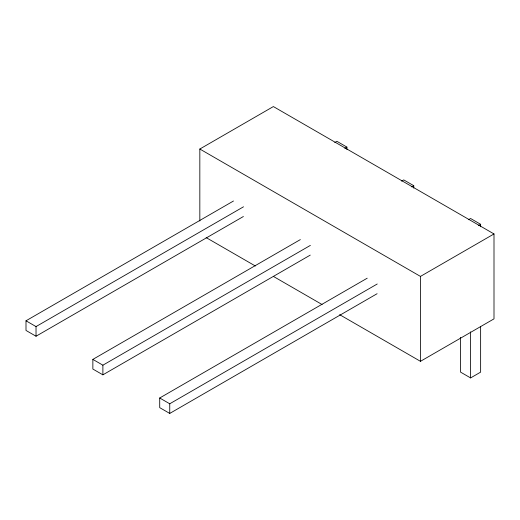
<?xml version="1.0" encoding="UTF-8"?>
<svg xmlns="http://www.w3.org/2000/svg" width="520" height="520" viewBox="0 0 520 520"><rect width="100%" height="100%" fill="white"/><g stroke="black" fill="none" stroke-linecap="round" stroke-linejoin="round"><path stroke-width="0.78" d="M199.83 221.006L199.83 149.026L273.37 106.567L494 233.948L494 318.864L420.459 361.322L339.651 314.672M243.393 216.515L36.029 336.232L26 330.447L26 320.794L233.493 201M334.776 142.526L336.888 141.303L346.912 147.095L346.912 149.532M26 320.794L36.029 326.586L243.522 206.791M344.806 148.317L346.912 147.095M310.252 255.112L102.888 374.835L92.859 369.044L92.859 359.392L300.346 239.603M401.635 181.123L403.741 179.907L413.771 185.698L413.771 188.136M92.859 359.392L102.888 365.183L310.375 245.388M411.665 186.914L413.771 185.698M377.111 293.709L169.741 413.433L159.712 407.641L159.712 397.995L367.204 278.2M468.488 219.726L470.6 218.504L480.63 224.296L480.63 226.733M159.712 397.995L169.741 403.787L377.234 283.992M478.517 225.511L480.63 224.296M199.83 149.026L420.459 276.406L494 233.948M460.571 337.382L460.571 372.132L470.6 377.923L480.63 372.132L480.63 326.644M206.154 237.594L255.339 265.993M273.605 276.543L322.088 304.531M470.6 331.864L470.6 377.923M420.459 276.406L420.459 361.322M169.741 403.787L169.741 413.433M102.888 365.183L102.888 374.835M36.029 326.586L36.029 336.232"/></g></svg>
